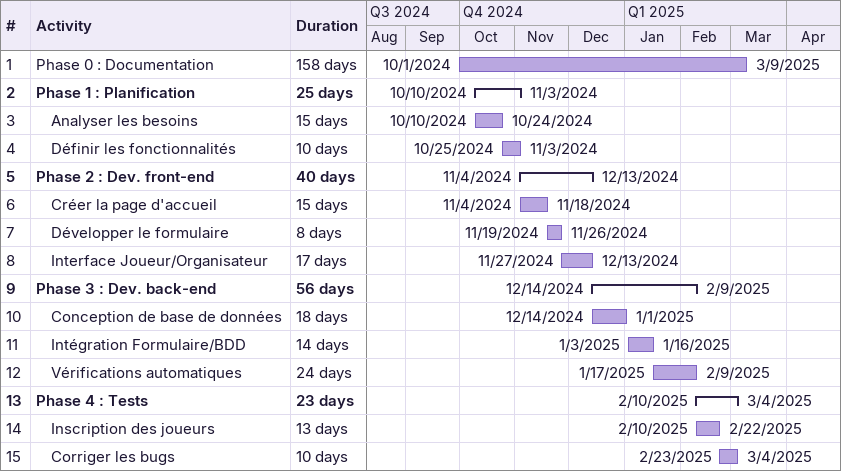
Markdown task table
| ID | Level | Task | Duration | Start | Finish |
|---|---|---|---|---|---|
| 1 | 1 | Phase 0 : Documentation | 158d | 2024-10-01 | 2025-03-09 |
| 2 | 1 | **Phase 1 : Planification** | 25d | 2024-10-10 | 2024-11-03 |
| 3 | 2 | Analyser les besoins | 15d | 2024-10-10 | 2024-10-24 |
| 4 | 2 | Définir les fonctionnalités | 10d | 2024-10-25 | 2024-11-03 |
| 5 | 1 | **Phase 2 : Dev. front-end** | 40d | 2024-11-04 | 2024-12-13 |
| 6 | 2 | Créer la page d'accueil | 15d | 2024-11-04 | 2024-11-18 |
| 7 | 2 | Développer le formulaire | 8d | 2024-11-19 | 2024-11-26 |
| 8 | 2 | Interface Joueur/Organisateur | 17d | 2024-11-27 | 2024-12-13 |
| 9 | 1 | **Phase 3 : Dev. back-end** | 56d | 2024-12-14 | 2025-02-09 |
| 10 | 2 | Conception de base de données | 18d | 2024-12-14 | 2025-01-01 |
| 11 | 2 | Intégration Formulaire/BDD | 14d | 2025-01-03 | 2025-01-16 |
| 12 | 2 | Vérifications automatiques | 24d | 2025-01-17 | 2025-02-09 |
| 13 | 1 | **Phase 4 : Tests** | 23d | 2025-02-10 | 2025-03-04 |
| 14 | 2 | Inscription des joueurs | 13d | 2025-02-10 | 2025-02-22 |
| 15 | 2 | Corriger les bugs | 10d | 2025-02-23 | 2025-03-04 |
